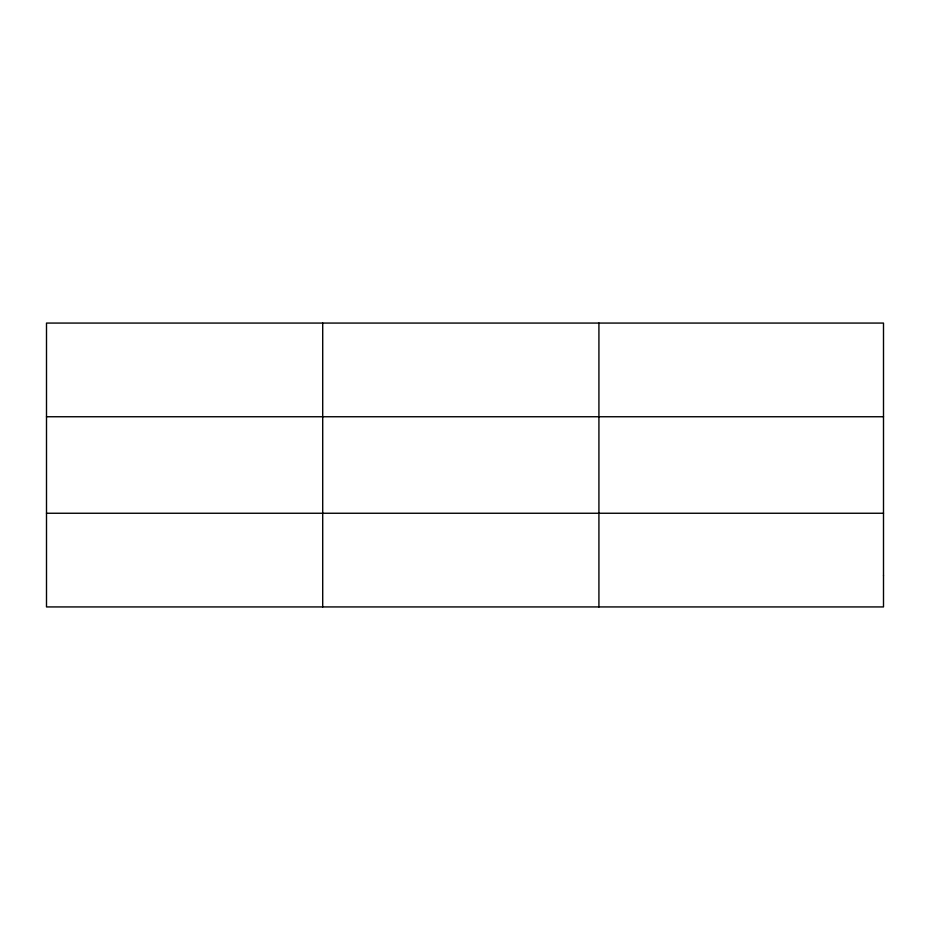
<?xml version="1.0" encoding="UTF-8"?>
<svg xmlns="http://www.w3.org/2000/svg" width="930" height="930" viewBox="0 0 930 930"><rect width="100%" height="100%" fill="white"/><g stroke="black" fill="none" stroke-linecap="round" stroke-linejoin="round"><path stroke-width="1.4" d="M322.71 606.93L322.71 323.07M598.92 606.93L598.92 323.07M46.5 416.745L883.5 416.745M46.5 513.255L883.5 513.255M883.5 575.705L883.5 606.93L46.5 606.93L46.5 323.07L883.5 323.07L883.5 575.705"/></g></svg>
